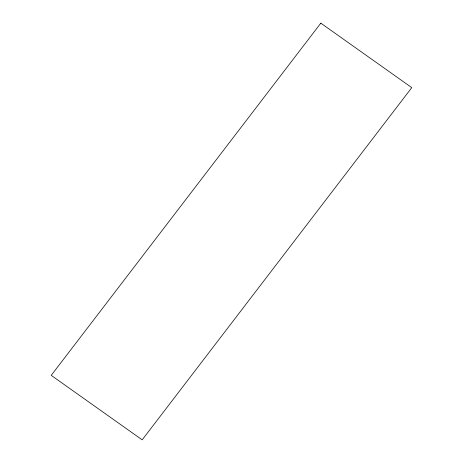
<?xml version="1.0" encoding="UTF-8"?>
<svg xmlns="http://www.w3.org/2000/svg" width="463" height="463" viewBox="0 0 463 463"><rect width="100%" height="100%" fill="white"/><g stroke="black" fill="none" stroke-linecap="round" stroke-linejoin="round"><path stroke-width="0.69" d="M320.824 23.15L51.225 375.36L142.176 439.85L411.775 87.64L320.824 23.15"/></g></svg>
